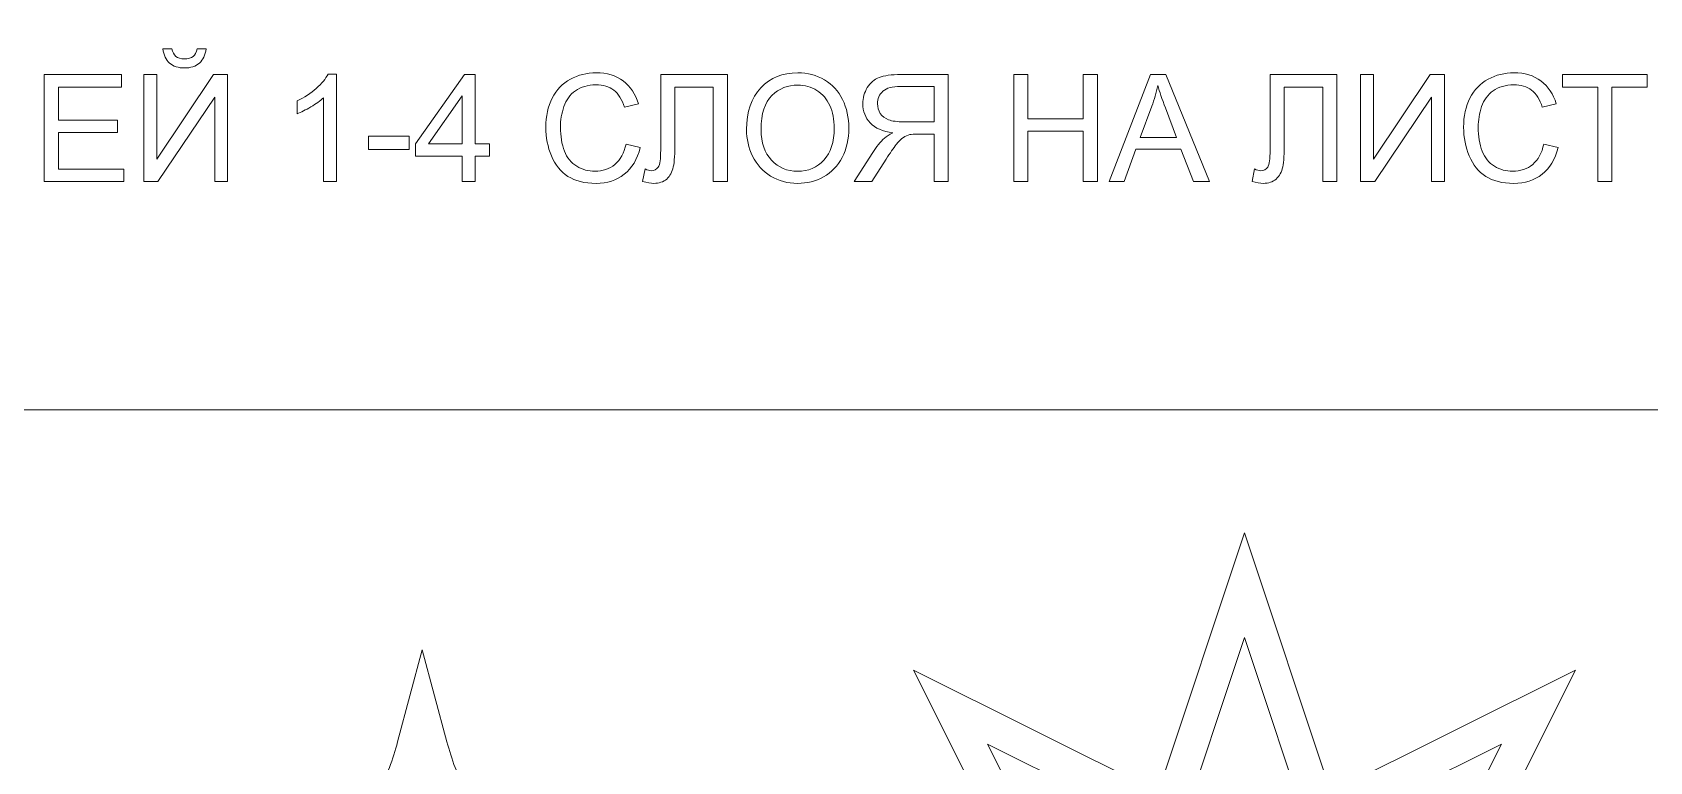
# Model space of a CAD drawing. Header units: millimetres. Extents: x -712 to 738, y -887 to 928.
# Drawn here: x 150.1 to 272.3, y -629.3 to -574.2 of the extents above; entities that cross this region are included whole.
import ezdxf

# ---------------------------------------------------------------- set-up
doc = ezdxf.new("R2010")
doc.units = ezdxf.units.MM
doc.header["$MEASUREMENT"] = 0
doc.layers.add('layer 1', color=7, linetype='Continuous')

msp = doc.modelspace()

# ---------------------------------------------------------------- linework, layer by layer
at = {"layer": 'layer 1', "lineweight": 9}
for points, knots in [([(-681.7377, -887.4186), (-681.7377, -887.4186), (706.7376, -887.4186), (706.7376, -887.4186), (706.7376, -887.4186), (723.657, -887.4186), (737.5, -873.5754), (737.5, -856.6561), (737.5, -856.6561), (737.5, -856.6561), (737.5, 556.8187), (737.5, 556.8187), (737.5, 556.8187), (737.5, 573.7381), (723.657, 587.5812), (706.7376, 587.5812), (706.7376, 587.5812), (706.7376, 587.5812), (-681.7377, 587.5812), (-681.7377, 587.5812), (-681.7377, 587.5812), (-698.657, 587.5812), (-712.5, 573.7381), (-712.5, 556.8187), (-712.5, 556.8187), (-712.5, 556.8187), (-712.5, -856.6561), (-712.5, -856.6561), (-712.5, -856.6561), (-712.5, -873.5754), (-698.657, -887.4186), (-681.7377, -887.4186)], [0, 0, 0, 0, 0.11111111, 0.11111111, 0.11111111, 0.11111111, 0.22222222, 0.22222222, 0.22222222, 0.22222222, 0.33333333, 0.33333333, 0.33333333, 0.33333333, 0.44444444, 0.44444444, 0.44444444, 0.44444444, 0.55555556, 0.55555556, 0.55555556, 0.55555556, 0.66666667, 0.66666667, 0.66666667, 0.66666667, 0.77777778, 0.77777778, 0.77777778, 0.77777778, 1, 1, 1, 1]), ([(77.0649, -882.7402), (77.0649, -882.7402), (537.0649, -882.7402), (537.0649, -882.7402), (537.0649, -882.7402), (537.0649, -882.7402), (537.0649, -602.7402), (537.0649, -602.7402), (537.0649, -602.7402), (537.0649, -602.7402), (77.0649, -602.7402), (77.0649, -602.7402), (77.0649, -602.7402), (77.0649, -602.7402), (77.0649, -882.7402), (77.0649, -882.7402)], [0, 0, 0, 0, 0.2, 0.2, 0.2, 0.2, 0.4, 0.4, 0.4, 0.4, 0.6, 0.6, 0.6, 0.6, 1, 1, 1, 1]), ([(225.9272, -640.8556), (225.9272, -640.8556), (216.6888, -622.3861), (216.6888, -622.3861), (216.6888, -622.3861), (216.6888, -622.3861), (235.1651, -631.6209), (235.1651, -631.6209), (235.1651, -631.6209), (235.1651, -631.6209), (241.6976, -612.0309), (241.6976, -612.0309), (241.6976, -612.0309), (241.6976, -612.0309), (248.23, -631.6208), (248.23, -631.6208), (248.23, -631.6208), (248.23, -631.6208), (266.7062, -622.3861), (266.7062, -622.3861), (266.7062, -622.3861), (266.7062, -622.3861), (257.4682, -640.8556), (257.4682, -640.8556), (257.4682, -640.8556), (257.4682, -640.8556), (277.0649, -647.3855), (277.0649, -647.3855), (277.0649, -647.3855), (277.0649, -647.3855), (257.4681, -653.9155), (257.4681, -653.9155), (257.4681, -653.9155), (257.4681, -653.9155), (266.7062, -672.3851), (266.7062, -672.3851), (266.7062, -672.3851), (266.7062, -672.3851), (248.2299, -663.1503), (248.2299, -663.1503), (248.2299, -663.1503), (248.2299, -663.1503), (241.6974, -682.7403), (241.6974, -682.7403), (241.6974, -682.7403), (241.6974, -682.7403), (235.1652, -663.1503), (235.1652, -663.1503), (235.1652, -663.1503), (235.1652, -663.1503), (216.6888, -672.3851), (216.6888, -672.3851), (216.6888, -672.3851), (216.6888, -672.3851), (225.9272, -653.9156), (225.9272, -653.9156), (225.9272, -653.9156), (225.9272, -653.9156), (206.3301, -647.3857), (206.3301, -647.3857), (206.3301, -647.3857), (206.3301, -647.3857), (225.9272, -640.8556), (225.9272, -640.8556)], [0, 0, 0, 0, 0.05882353, 0.05882353, 0.05882353, 0.05882353, 0.11764706, 0.11764706, 0.11764706, 0.11764706, 0.17647059, 0.17647059, 0.17647059, 0.17647059, 0.23529412, 0.23529412, 0.23529412, 0.23529412, 0.29411765, 0.29411765, 0.29411765, 0.29411765, 0.35294118, 0.35294118, 0.35294118, 0.35294118, 0.41176471, 0.41176471, 0.41176471, 0.41176471, 0.47058824, 0.47058824, 0.47058824, 0.47058824, 0.52941176, 0.52941176, 0.52941176, 0.52941176, 0.58823529, 0.58823529, 0.58823529, 0.58823529, 0.64705882, 0.64705882, 0.64705882, 0.64705882, 0.70588235, 0.70588235, 0.70588235, 0.70588235, 0.76470588, 0.76470588, 0.76470588, 0.76470588, 0.82352941, 0.82352941, 0.82352941, 0.82352941, 0.88235294, 0.88235294, 0.88235294, 0.88235294, 1, 1, 1, 1]), ([(214.2385, -647.3857), (214.2385, -647.3857), (229.4537, -652.4554), (229.4537, -652.4554), (229.4537, -652.4554), (229.4537, -652.4554), (222.2811, -666.7949), (222.2811, -666.7949), (222.2811, -666.7949), (222.2811, -666.7949), (236.6259, -659.6251), (236.6259, -659.6251), (236.6259, -659.6251), (236.6259, -659.6251), (241.6975, -674.8347), (241.6975, -674.8347), (241.6975, -674.8347), (241.6975, -674.8347), (246.7692, -659.6251), (246.7692, -659.6251), (246.7692, -659.6251), (246.7692, -659.6251), (261.114, -666.795), (261.114, -666.795), (261.114, -666.795), (261.114, -666.795), (253.9416, -652.4553), (253.9416, -652.4553), (253.9416, -652.4553), (253.9416, -652.4553), (269.1565, -647.3855), (269.1565, -647.3855), (269.1565, -647.3855), (269.1565, -647.3855), (253.9417, -642.3158), (253.9417, -642.3158), (253.9417, -642.3158), (253.9417, -642.3158), (261.1141, -627.9761), (261.1141, -627.9761), (261.1141, -627.9761), (261.1141, -627.9761), (246.7693, -635.146), (246.7693, -635.146), (246.7693, -635.146), (246.7693, -635.146), (241.6976, -619.9363), (241.6976, -619.9363), (241.6976, -619.9363), (241.6976, -619.9363), (236.6258, -635.1461), (236.6258, -635.1461), (236.6258, -635.1461), (236.6258, -635.1461), (222.2811, -627.9762), (222.2811, -627.9762), (222.2811, -627.9762), (222.2811, -627.9762), (229.4537, -642.3158), (229.4537, -642.3158), (229.4537, -642.3158), (229.4537, -642.3158), (214.2385, -647.3857), (214.2385, -647.3857)], [0, 0, 0, 0, 0.05882353, 0.05882353, 0.05882353, 0.05882353, 0.11764706, 0.11764706, 0.11764706, 0.11764706, 0.17647059, 0.17647059, 0.17647059, 0.17647059, 0.23529412, 0.23529412, 0.23529412, 0.23529412, 0.29411765, 0.29411765, 0.29411765, 0.29411765, 0.35294118, 0.35294118, 0.35294118, 0.35294118, 0.41176471, 0.41176471, 0.41176471, 0.41176471, 0.47058824, 0.47058824, 0.47058824, 0.47058824, 0.52941176, 0.52941176, 0.52941176, 0.52941176, 0.58823529, 0.58823529, 0.58823529, 0.58823529, 0.64705882, 0.64705882, 0.64705882, 0.64705882, 0.70588235, 0.70588235, 0.70588235, 0.70588235, 0.76470588, 0.76470588, 0.76470588, 0.76470588, 0.82352941, 0.82352941, 0.82352941, 0.82352941, 0.88235294, 0.88235294, 0.88235294, 0.88235294, 1, 1, 1, 1]), ([(160.0361, -690.192), (160.0361, -690.192), (154.5562, -679.2365), (154.5562, -679.2365), (154.5562, -679.2365), (154.5562, -679.2365), (165.5186, -684.7157), (165.5186, -684.7157), (165.5186, -684.7157), (166.6274, -677.7642), (168.5554, -670.9729), (171.791, -664.9397), (171.791, -664.9397), (173.4936, -661.7649), (175.4693, -658.9936), (177.6601, -656.1786), (177.6601, -656.1786), (176.1891, -654.2993), (174.7439, -652.3634), (173.7098, -650.2229), (173.7098, -650.2229), (172.5522, -647.8268), (172.025, -645.395), (172.025, -642.7351), (172.025, -642.7351), (172.025, -639.7924), (172.4639, -637.4899), (174.0531, -634.9954), (174.0531, -634.9954), (174.7818, -633.8516), (175.5894, -632.8108), (176.2373, -631.6078), (176.2373, -631.6078), (176.8885, -630.3988), (177.3542, -629.1223), (177.704, -627.8071), (177.704, -627.8071), (177.704, -627.8071), (177.7011, -627.8071), (177.7011, -627.8071), (177.7011, -627.8071), (177.7011, -627.8071), (179.5649, -620.8544), (179.5649, -620.8544), (179.5649, -620.8544), (179.5649, -620.8544), (181.4287, -627.8071), (181.4287, -627.8071), (181.4287, -627.8071), (181.4287, -627.8071), (181.4318, -627.8071), (181.4318, -627.8071), (181.4318, -627.8071), (181.7816, -629.1223), (182.2473, -630.3988), (182.8985, -631.6078), (182.8985, -631.6078), (183.5464, -632.8108), (184.354, -633.8516), (185.0827, -634.9954), (185.0827, -634.9954), (186.6719, -637.4899), (187.1108, -639.7924), (187.1108, -642.7351), (187.1108, -642.7351), (187.1108, -645.395), (186.5836, -647.8268), (185.426, -650.2229), (185.426, -650.2229), (184.3919, -652.3634), (182.9467, -654.2993), (181.4757, -656.1786), (181.4757, -656.1786), (183.6665, -658.9936), (185.6422, -661.7649), (187.3448, -664.9397), (187.3448, -664.9397), (190.5799, -670.9721), (192.5079, -677.7623), (193.6168, -684.7128), (193.6168, -684.7128), (193.6168, -684.7128), (204.5736, -679.2365), (204.5736, -679.2365), (204.5736, -679.2365), (204.5736, -679.2365), (199.0939, -690.1921), (199.0939, -690.1921), (199.0939, -690.1921), (206.0473, -691.3006), (212.8404, -693.2277), (218.8753, -696.4619), (218.8753, -696.4619), (222.0512, -698.1639), (224.8236, -700.1388), (227.6395, -702.3289), (227.6395, -702.3289), (229.5195, -700.8584), (231.4562, -699.4138), (233.5974, -698.38), (233.5974, -698.38), (235.9943, -697.2228), (238.4271, -696.6958), (241.0879, -696.6958), (241.0879, -696.6958), (244.0316, -696.6958), (246.335, -697.1346), (248.8304, -698.7232), (248.8304, -698.7232), (249.9746, -699.4517), (251.0157, -700.2589), (252.2191, -700.9066), (252.2191, -700.9066), (253.4286, -701.5575), (254.7056, -702.0231), (256.0213, -702.3727), (256.0213, -702.3727), (256.0213, -702.3727), (256.0213, -702.3728), (256.0213, -702.3728), (256.0213, -702.3728), (256.0213, -702.3728), (262.9765, -704.236), (262.9765, -704.236), (262.9765, -704.236), (262.9765, -704.236), (256.0213, -706.0992), (256.0213, -706.0992), (256.0213, -706.0992), (256.0213, -706.0992), (256.0213, -706.0993), (256.0213, -706.0993), (256.0213, -706.0993), (254.7056, -706.4489), (253.4286, -706.9145), (252.2191, -707.5654), (252.2191, -707.5654), (251.0157, -708.213), (249.9746, -709.0203), (248.8304, -709.7488), (248.8304, -709.7488), (246.335, -711.3374), (244.0316, -711.7762), (241.0879, -711.7762), (241.0879, -711.7762), (238.4271, -711.7762), (235.9943, -711.2492), (233.5974, -710.092), (233.5974, -710.092), (231.4562, -709.0582), (229.5195, -707.6136), (227.6395, -706.1431), (227.6395, -706.1431), (224.8236, -708.3331), (222.0512, -710.3081), (218.8753, -712.0101), (218.8753, -712.0101), (212.8404, -715.2443), (206.0473, -717.1714), (199.0938, -718.2799), (199.0938, -718.2799), (199.0938, -718.2799), (204.5736, -729.2355), (204.5736, -729.2355), (204.5736, -729.2355), (204.5736, -729.2355), (194.2785, -724.0898), (194.2785, -724.0898), (194.2785, -724.0898), (194.2145, -725.1562), (194.1478, -726.2212), (194.0797, -727.2843), (194.0797, -727.2843), (193.4702, -736.7932), (192.6655, -746.2981), (191.7236, -755.7795), (191.7236, -755.7795), (191.0152, -762.9097), (190.2255, -770.034), (189.3319, -777.1435), (189.3319, -777.1435), (188.532, -783.5073), (187.6532, -789.8704), (186.6151, -796.2), (186.6151, -796.2), (185.8211, -801.0419), (184.9469, -805.9595), (183.7644, -810.7227), (183.7644, -810.7227), (183.2993, -812.5957), (182.4921, -815.7619), (181.3995, -817.801), (181.3995, -817.801), (184.6933, -822.0236), (187.1108, -825.5589), (187.1108, -831.3379), (187.1108, -831.3379), (187.1108, -834.2805), (186.6719, -836.5831), (185.0827, -839.0776), (185.0827, -839.0776), (184.354, -840.2213), (183.5464, -841.2621), (182.8985, -842.4651), (182.8985, -842.4651), (182.0172, -844.1013), (181.4755, -845.8613), (181.1015, -847.6733), (181.1015, -847.6733), (181.1015, -847.6733), (179.5649, -854.6261), (179.5649, -854.6261), (179.5649, -854.6261), (179.5649, -854.6261), (178.0343, -847.6733), (178.0343, -847.6733), (178.0343, -847.6733), (177.6603, -845.8613), (177.1186, -844.1013), (176.2373, -842.4651), (176.2373, -842.4651), (175.5894, -841.2621), (174.7818, -840.2213), (174.0531, -839.0776), (174.0531, -839.0776), (172.4639, -836.5831), (172.025, -834.2805), (172.025, -831.3379), (172.025, -831.3379), (172.025, -825.5586), (174.4427, -822.0233), (177.7365, -817.8006), (177.7365, -817.8006), (176.6443, -815.7614), (175.8374, -812.5967), (175.3726, -810.7242), (175.3726, -810.7242), (174.1899, -805.9608), (173.3157, -801.0431), (172.5216, -796.201), (172.5216, -796.201), (171.4833, -789.8713), (170.6045, -783.508), (169.8045, -777.144), (169.8045, -777.144), (168.9108, -770.0343), (168.1209, -762.9097), (167.4125, -755.7793), (167.4125, -755.7793), (166.4705, -746.2981), (165.6657, -736.7933), (165.0561, -727.2846), (165.0561, -727.2846), (164.9879, -726.2204), (164.9212, -725.1543), (164.857, -724.0869), (164.857, -724.0869), (164.857, -724.0869), (154.5562, -729.2355), (154.5562, -729.2355), (154.5562, -729.2355), (154.5562, -729.2355), (160.0361, -718.2799), (160.0361, -718.2799), (160.0361, -718.2799), (153.0826, -717.1713), (146.2894, -715.2443), (140.2545, -712.0101), (140.2545, -712.0101), (137.0786, -710.3081), (134.3062, -708.3331), (131.4903, -706.1431), (131.4903, -706.1431), (129.6103, -707.6136), (127.6736, -709.0582), (125.5324, -710.092), (125.5324, -710.092), (123.1355, -711.2492), (120.7027, -711.7762), (118.0419, -711.7762), (118.0419, -711.7762), (115.0982, -711.7762), (112.7948, -711.3374), (110.2994, -709.7488), (110.2994, -709.7488), (109.1552, -709.0203), (108.1141, -708.213), (106.9107, -707.5654), (106.9107, -707.5654), (105.7012, -706.9145), (104.4242, -706.4489), (103.1085, -706.0993), (103.1085, -706.0993), (103.1085, -706.0993), (103.1085, -706.0992), (103.1085, -706.0992), (103.1085, -706.0992), (103.1085, -706.0992), (96.1533, -704.236), (96.1533, -704.236), (96.1533, -704.236), (96.1533, -704.236), (103.1085, -702.3728), (103.1085, -702.3728), (103.1085, -702.3728), (103.1085, -702.3728), (103.1085, -702.3727), (103.1085, -702.3727), (103.1085, -702.3727), (104.4242, -702.0231), (105.7012, -701.5575), (106.9107, -700.9066), (106.9107, -700.9066), (108.1141, -700.2589), (109.1552, -699.4517), (110.2994, -698.7232), (110.2994, -698.7232), (112.7948, -697.1346), (115.0982, -696.6958), (118.0419, -696.6958), (118.0419, -696.6958), (120.7027, -696.6958), (123.1355, -697.2228), (125.5324, -698.38), (125.5324, -698.38), (127.6736, -699.4138), (129.6103, -700.8584), (131.4903, -702.3289), (131.4903, -702.3289), (134.3062, -700.1388), (137.0786, -698.1639), (140.2545, -696.4619), (140.2545, -696.4619), (146.2895, -693.2277), (153.0827, -691.3005), (160.0361, -690.192)], [0, 0, 0, 0, 0.01176471, 0.01176471, 0.01176471, 0.01176471, 0.02352941, 0.02352941, 0.02352941, 0.02352941, 0.03529412, 0.03529412, 0.03529412, 0.03529412, 0.04705882, 0.04705882, 0.04705882, 0.04705882, 0.05882353, 0.05882353, 0.05882353, 0.05882353, 0.07058824, 0.07058824, 0.07058824, 0.07058824, 0.08235294, 0.08235294, 0.08235294, 0.08235294, 0.09411765, 0.09411765, 0.09411765, 0.09411765, 0.10588235, 0.10588235, 0.10588235, 0.10588235, 0.11764706, 0.11764706, 0.11764706, 0.11764706, 0.12941176, 0.12941176, 0.12941176, 0.12941176, 0.14117647, 0.14117647, 0.14117647, 0.14117647, 0.15294118, 0.15294118, 0.15294118, 0.15294118, 0.16470588, 0.16470588, 0.16470588, 0.16470588, 0.17647059, 0.17647059, 0.17647059, 0.17647059, 0.18823529, 0.18823529, 0.18823529, 0.18823529, 0.2, 0.2, 0.2, 0.2, 0.21176471, 0.21176471, 0.21176471, 0.21176471, 0.22352941, 0.22352941, 0.22352941, 0.22352941, 0.23529412, 0.23529412, 0.23529412, 0.23529412, 0.24705882, 0.24705882, 0.24705882, 0.24705882, 0.25882353, 0.25882353, 0.25882353, 0.25882353, 0.27058824, 0.27058824, 0.27058824, 0.27058824, 0.28235294, 0.28235294, 0.28235294, 0.28235294, 0.29411765, 0.29411765, 0.29411765, 0.29411765, 0.30588235, 0.30588235, 0.30588235, 0.30588235, 0.31764706, 0.31764706, 0.31764706, 0.31764706, 0.32941176, 0.32941176, 0.32941176, 0.32941176, 0.34117647, 0.34117647, 0.34117647, 0.34117647, 0.35294118, 0.35294118, 0.35294118, 0.35294118, 0.36470588, 0.36470588, 0.36470588, 0.36470588, 0.37647059, 0.37647059, 0.37647059, 0.37647059, 0.38823529, 0.38823529, 0.38823529, 0.38823529, 0.4, 0.4, 0.4, 0.4, 0.41176471, 0.41176471, 0.41176471, 0.41176471, 0.42352941, 0.42352941, 0.42352941, 0.42352941, 0.43529412, 0.43529412, 0.43529412, 0.43529412, 0.44705882, 0.44705882, 0.44705882, 0.44705882, 0.45882353, 0.45882353, 0.45882353, 0.45882353, 0.47058824, 0.47058824, 0.47058824, 0.47058824, 0.48235294, 0.48235294, 0.48235294, 0.48235294, 0.49411765, 0.49411765, 0.49411765, 0.49411765, 0.50588235, 0.50588235, 0.50588235, 0.50588235, 0.51764706, 0.51764706, 0.51764706, 0.51764706, 0.52941176, 0.52941176, 0.52941176, 0.52941176, 0.54117647, 0.54117647, 0.54117647, 0.54117647, 0.55294118, 0.55294118, 0.55294118, 0.55294118, 0.56470588, 0.56470588, 0.56470588, 0.56470588, 0.57647059, 0.57647059, 0.57647059, 0.57647059, 0.58823529, 0.58823529, 0.58823529, 0.58823529, 0.6, 0.6, 0.6, 0.6, 0.61176471, 0.61176471, 0.61176471, 0.61176471, 0.62352941, 0.62352941, 0.62352941, 0.62352941, 0.63529412, 0.63529412, 0.63529412, 0.63529412, 0.64705882, 0.64705882, 0.64705882, 0.64705882, 0.65882353, 0.65882353, 0.65882353, 0.65882353, 0.67058824, 0.67058824, 0.67058824, 0.67058824, 0.68235294, 0.68235294, 0.68235294, 0.68235294, 0.69411765, 0.69411765, 0.69411765, 0.69411765, 0.70588235, 0.70588235, 0.70588235, 0.70588235, 0.71764706, 0.71764706, 0.71764706, 0.71764706, 0.72941176, 0.72941176, 0.72941176, 0.72941176, 0.74117647, 0.74117647, 0.74117647, 0.74117647, 0.75294118, 0.75294118, 0.75294118, 0.75294118, 0.76470588, 0.76470588, 0.76470588, 0.76470588, 0.77647059, 0.77647059, 0.77647059, 0.77647059, 0.78823529, 0.78823529, 0.78823529, 0.78823529, 0.8, 0.8, 0.8, 0.8, 0.81176471, 0.81176471, 0.81176471, 0.81176471, 0.82352941, 0.82352941, 0.82352941, 0.82352941, 0.83529412, 0.83529412, 0.83529412, 0.83529412, 0.84705882, 0.84705882, 0.84705882, 0.84705882, 0.85882353, 0.85882353, 0.85882353, 0.85882353, 0.87058824, 0.87058824, 0.87058824, 0.87058824, 0.88235294, 0.88235294, 0.88235294, 0.88235294, 0.89411765, 0.89411765, 0.89411765, 0.89411765, 0.90588235, 0.90588235, 0.90588235, 0.90588235, 0.91764706, 0.91764706, 0.91764706, 0.91764706, 0.92941176, 0.92941176, 0.92941176, 0.92941176, 0.94117647, 0.94117647, 0.94117647, 0.94117647, 0.95294118, 0.95294118, 0.95294118, 0.95294118, 0.96470588, 0.96470588, 0.96470588, 0.96470588, 0.97647059, 0.97647059, 0.97647059, 0.97647059, 1, 1, 1, 1])]:
    msp.add_open_spline(points, degree=3, knots=knots, dxfattribs=at)
at = {"layer": 'layer 1', "color": 250, "lineweight": 9}
for points, knots in [([(162.556, -575.4708), (162.556, -575.4708), (163.2333, -575.4708), (163.2333, -575.4708), (163.2333, -575.4708), (163.1787, -575.9355), (163.0094, -576.293), (162.7272, -576.5413), (162.7272, -576.5413), (162.445, -576.7916), (162.0705, -576.9157), (161.602, -576.9157), (161.602, -576.9157), (161.1317, -576.9157), (160.7554, -576.7916), (160.475, -576.5451), (160.475, -576.5451), (160.1947, -576.2967), (160.0254, -575.9392), (159.9708, -575.4708), (159.9708, -575.4708), (159.9708, -575.4708), (160.6481, -575.4708), (160.6481, -575.4708), (160.6481, -575.4708), (160.6989, -575.7248), (160.8024, -575.9148), (160.9548, -576.039), (160.9548, -576.039), (161.1072, -576.165), (161.3142, -576.2271), (161.5719, -576.2271), (161.5719, -576.2271), (161.8711, -576.2271), (162.0969, -576.1669), (162.2493, -576.0446), (162.2493, -576.0446), (162.4017, -575.9242), (162.5052, -575.7323), (162.556, -575.4708)], [0, 0, 0, 0, 0.09090909, 0.09090909, 0.09090909, 0.09090909, 0.18181818, 0.18181818, 0.18181818, 0.18181818, 0.27272727, 0.27272727, 0.27272727, 0.27272727, 0.36363636, 0.36363636, 0.36363636, 0.36363636, 0.45454545, 0.45454545, 0.45454545, 0.45454545, 0.54545455, 0.54545455, 0.54545455, 0.54545455, 0.63636364, 0.63636364, 0.63636364, 0.63636364, 0.72727273, 0.72727273, 0.72727273, 0.72727273, 0.81818182, 0.81818182, 0.81818182, 0.81818182, 1, 1, 1, 1]), ([(150.9961, -585.4953), (150.9961, -585.4953), (150.9961, -577.4124), (150.9961, -577.4124), (150.9961, -577.4124), (150.9961, -577.4124), (156.8325, -577.4124), (156.8325, -577.4124), (156.8325, -577.4124), (156.8325, -577.4124), (156.8325, -578.3607), (156.8325, -578.3607), (156.8325, -578.3607), (156.8325, -578.3607), (152.0686, -578.3607), (152.0686, -578.3607), (152.0686, -578.3607), (152.0686, -578.3607), (152.0686, -580.8443), (152.0686, -580.8443), (152.0686, -580.8443), (152.0686, -580.8443), (156.5277, -580.8443), (156.5277, -580.8443), (156.5277, -580.8443), (156.5277, -580.8443), (156.5277, -581.7925), (156.5277, -581.7925), (156.5277, -581.7925), (156.5277, -581.7925), (152.0686, -581.7925), (152.0686, -581.7925), (152.0686, -581.7925), (152.0686, -581.7925), (152.0686, -584.547), (152.0686, -584.547), (152.0686, -584.547), (152.0686, -584.547), (157.0244, -584.547), (157.0244, -584.547), (157.0244, -584.547), (157.0244, -584.547), (157.0244, -585.4953), (157.0244, -585.4953), (157.0244, -585.4953), (157.0244, -585.4953), (150.9961, -585.4953), (150.9961, -585.4953)], [0, 0, 0, 0, 0.07692308, 0.07692308, 0.07692308, 0.07692308, 0.15384615, 0.15384615, 0.15384615, 0.15384615, 0.23076923, 0.23076923, 0.23076923, 0.23076923, 0.30769231, 0.30769231, 0.30769231, 0.30769231, 0.38461538, 0.38461538, 0.38461538, 0.38461538, 0.46153846, 0.46153846, 0.46153846, 0.46153846, 0.53846154, 0.53846154, 0.53846154, 0.53846154, 0.61538462, 0.61538462, 0.61538462, 0.61538462, 0.69230769, 0.69230769, 0.69230769, 0.69230769, 0.76923077, 0.76923077, 0.76923077, 0.76923077, 0.84615385, 0.84615385, 0.84615385, 0.84615385, 1, 1, 1, 1]), ([(158.5258, -577.4124), (158.5258, -577.4124), (159.4967, -577.4124), (159.4967, -577.4124), (159.4967, -577.4124), (159.4967, -577.4124), (159.4967, -583.8133), (159.4967, -583.8133), (159.4967, -583.8133), (159.4967, -583.8133), (163.7996, -577.4124), (163.7996, -577.4124), (163.7996, -577.4124), (163.7996, -577.4124), (164.8589, -577.4124), (164.8589, -577.4124), (164.8589, -577.4124), (164.8589, -577.4124), (164.8589, -585.4953), (164.8589, -585.4953), (164.8589, -585.4953), (164.8589, -585.4953), (163.8881, -585.4953), (163.8881, -585.4953), (163.8881, -585.4953), (163.8881, -585.4953), (163.8881, -579.1114), (163.8881, -579.1114), (163.8881, -579.1114), (163.8881, -579.1114), (159.5964, -585.4953), (159.5964, -585.4953), (159.5964, -585.4953), (159.5964, -585.4953), (158.5258, -585.4953), (158.5258, -585.4953), (158.5258, -585.4953), (158.5258, -585.4953), (158.5258, -577.4124), (158.5258, -577.4124)], [0, 0, 0, 0, 0.09090909, 0.09090909, 0.09090909, 0.09090909, 0.18181818, 0.18181818, 0.18181818, 0.18181818, 0.27272727, 0.27272727, 0.27272727, 0.27272727, 0.36363636, 0.36363636, 0.36363636, 0.36363636, 0.45454545, 0.45454545, 0.45454545, 0.45454545, 0.54545455, 0.54545455, 0.54545455, 0.54545455, 0.63636364, 0.63636364, 0.63636364, 0.63636364, 0.72727273, 0.72727273, 0.72727273, 0.72727273, 0.81818182, 0.81818182, 0.81818182, 0.81818182, 1, 1, 1, 1]), ([(173.0847, -585.4953), (173.0847, -585.4953), (172.0912, -585.4953), (172.0912, -585.4953), (172.0912, -585.4953), (172.0912, -585.4953), (172.0912, -579.1698), (172.0912, -579.1698), (172.0912, -579.1698), (171.8523, -579.3993), (171.5381, -579.627), (171.1505, -579.8546), (171.1505, -579.8546), (170.7629, -580.0823), (170.413, -580.2535), (170.1044, -580.3664), (170.1044, -580.3664), (170.1044, -580.3664), (170.1044, -579.4068), (170.1044, -579.4068), (170.1044, -579.4068), (170.6594, -579.1472), (171.1449, -578.8311), (171.5607, -578.4586), (171.5607, -578.4586), (171.9765, -578.0879), (172.2719, -577.7285), (172.445, -577.3786), (172.445, -577.3786), (172.445, -577.3786), (173.0847, -577.3786), (173.0847, -577.3786), (173.0847, -577.3786), (173.0847, -577.3786), (173.0847, -585.4953), (173.0847, -585.4953)], [0, 0, 0, 0, 0.1, 0.1, 0.1, 0.1, 0.2, 0.2, 0.2, 0.2, 0.3, 0.3, 0.3, 0.3, 0.4, 0.4, 0.4, 0.4, 0.5, 0.5, 0.5, 0.5, 0.6, 0.6, 0.6, 0.6, 0.7, 0.7, 0.7, 0.7, 0.8, 0.8, 0.8, 0.8, 1, 1, 1, 1]), ([(182.5692, -585.4953), (182.5692, -585.4953), (182.5692, -583.5649), (182.5692, -583.5649), (182.5692, -583.5649), (182.5692, -583.5649), (179.0584, -583.5649), (179.0584, -583.5649), (179.0584, -583.5649), (179.0584, -583.5649), (179.0584, -582.6505), (179.0584, -582.6505), (179.0584, -582.6505), (179.0584, -582.6505), (182.7498, -577.4124), (182.7498, -577.4124), (182.7498, -577.4124), (182.7498, -577.4124), (183.5626, -577.4124), (183.5626, -577.4124), (183.5626, -577.4124), (183.5626, -577.4124), (183.5626, -582.6505), (183.5626, -582.6505), (183.5626, -582.6505), (183.5626, -582.6505), (184.6577, -582.6505), (184.6577, -582.6505), (184.6577, -582.6505), (184.6577, -582.6505), (184.6577, -583.5649), (184.6577, -583.5649), (184.6577, -583.5649), (184.6577, -583.5649), (183.5626, -583.5649), (183.5626, -583.5649), (183.5626, -583.5649), (183.5626, -583.5649), (183.5626, -585.4953), (183.5626, -585.4953), (183.5626, -585.4953), (183.5626, -585.4953), (182.5692, -585.4953), (182.5692, -585.4953)], [0, 0, 0, 0, 0.08333333, 0.08333333, 0.08333333, 0.08333333, 0.16666667, 0.16666667, 0.16666667, 0.16666667, 0.25, 0.25, 0.25, 0.25, 0.33333333, 0.33333333, 0.33333333, 0.33333333, 0.41666667, 0.41666667, 0.41666667, 0.41666667, 0.5, 0.5, 0.5, 0.5, 0.58333333, 0.58333333, 0.58333333, 0.58333333, 0.66666667, 0.66666667, 0.66666667, 0.66666667, 0.75, 0.75, 0.75, 0.75, 0.83333333, 0.83333333, 0.83333333, 0.83333333, 1, 1, 1, 1]), ([(194.9644, -582.6599), (194.9644, -582.6599), (196.0368, -582.9308), (196.0368, -582.9308), (196.0368, -582.9308), (195.8129, -583.8095), (195.4103, -584.4774), (194.8289, -584.9384), (194.8289, -584.9384), (194.2475, -585.3993), (193.5363, -585.6308), (192.6953, -585.6308), (192.6953, -585.6308), (191.8261, -585.6308), (191.1186, -585.4539), (190.573, -585.0983), (190.573, -585.0983), (190.0274, -584.7446), (189.6134, -584.2309), (189.3293, -583.5593), (189.3293, -583.5593), (189.0452, -582.8857), (188.9022, -582.1651), (188.9022, -581.3937), (188.9022, -581.3937), (188.9022, -580.5526), (189.0622, -579.8189), (189.3839, -579.1923), (189.3839, -579.1923), (189.7056, -578.5658), (190.1628, -578.0898), (190.7555, -577.7643), (190.7555, -577.7643), (191.3482, -577.4388), (192.001, -577.277), (192.7122, -577.277), (192.7122, -577.277), (193.5213, -577.277), (194.2005, -577.4821), (194.7499, -577.8941), (194.7499, -577.8941), (195.3012, -578.3062), (195.685, -578.8838), (195.9014, -579.6288), (195.9014, -579.6288), (195.9014, -579.6288), (194.8515, -579.8772), (194.8515, -579.8772), (194.8515, -579.8772), (194.6652, -579.2902), (194.3924, -578.8612), (194.0368, -578.594), (194.0368, -578.594), (193.6812, -578.325), (193.2334, -578.1914), (192.6934, -578.1914), (192.6934, -578.1914), (192.0744, -578.1914), (191.5551, -578.34), (191.1393, -578.6373), (191.1393, -578.6373), (190.7235, -578.9346), (190.43, -579.3353), (190.2626, -579.8358), (190.2626, -579.8358), (190.0932, -580.3382), (190.0086, -580.8556), (190.0086, -581.388), (190.0086, -581.388), (190.0086, -582.0748), (190.1083, -582.675), (190.3077, -583.1867), (190.3077, -583.1867), (190.5072, -583.7004), (190.8176, -584.0823), (191.239, -584.3363), (191.239, -584.3363), (191.6605, -584.5903), (192.1158, -584.7164), (192.6069, -584.7164), (192.6069, -584.7164), (193.2052, -584.7164), (193.7094, -584.5433), (194.1234, -584.199), (194.1234, -584.199), (194.5373, -583.8528), (194.8176, -583.341), (194.9644, -582.6599)], [0, 0, 0, 0, 0.04347826, 0.04347826, 0.04347826, 0.04347826, 0.08695652, 0.08695652, 0.08695652, 0.08695652, 0.13043478, 0.13043478, 0.13043478, 0.13043478, 0.17391304, 0.17391304, 0.17391304, 0.17391304, 0.2173913, 0.2173913, 0.2173913, 0.2173913, 0.26086957, 0.26086957, 0.26086957, 0.26086957, 0.30434783, 0.30434783, 0.30434783, 0.30434783, 0.34782609, 0.34782609, 0.34782609, 0.34782609, 0.39130435, 0.39130435, 0.39130435, 0.39130435, 0.43478261, 0.43478261, 0.43478261, 0.43478261, 0.47826087, 0.47826087, 0.47826087, 0.47826087, 0.52173913, 0.52173913, 0.52173913, 0.52173913, 0.56521739, 0.56521739, 0.56521739, 0.56521739, 0.60869565, 0.60869565, 0.60869565, 0.60869565, 0.65217391, 0.65217391, 0.65217391, 0.65217391, 0.69565217, 0.69565217, 0.69565217, 0.69565217, 0.73913043, 0.73913043, 0.73913043, 0.73913043, 0.7826087, 0.7826087, 0.7826087, 0.7826087, 0.82608696, 0.82608696, 0.82608696, 0.82608696, 0.86956522, 0.86956522, 0.86956522, 0.86956522, 0.91304348, 0.91304348, 0.91304348, 0.91304348, 1, 1, 1, 1]), ([(197.5835, -577.4124), (197.5835, -577.4124), (202.6296, -577.4124), (202.6296, -577.4124), (202.6296, -577.4124), (202.6296, -577.4124), (202.6296, -585.4953), (202.6296, -585.4953), (202.6296, -585.4953), (202.6296, -585.4953), (201.5571, -585.4953), (201.5571, -585.4953), (201.5571, -585.4953), (201.5571, -585.4953), (201.5571, -578.3607), (201.5571, -578.3607), (201.5571, -578.3607), (201.5571, -578.3607), (198.6559, -578.3607), (198.6559, -578.3607), (198.6559, -578.3607), (198.6559, -578.3607), (198.6559, -582.5244), (198.6559, -582.5244), (198.6559, -582.5244), (198.6559, -583.3711), (198.6164, -583.9901), (198.5374, -584.3833), (198.5374, -584.3833), (198.4583, -584.7785), (198.2909, -585.0833), (198.0369, -585.3034), (198.0369, -585.3034), (197.7829, -585.5216), (197.4593, -585.6308), (197.0698, -585.6308), (197.0698, -585.6308), (196.8327, -585.6308), (196.5486, -585.5818), (196.2175, -585.484), (196.2175, -585.484), (196.2175, -585.484), (196.4094, -584.5357), (196.4094, -584.5357), (196.4094, -584.5357), (196.5844, -584.6261), (196.7349, -584.6712), (196.8591, -584.6712), (196.8591, -584.6712), (197.0999, -584.6712), (197.2824, -584.5809), (197.4028, -584.3984), (197.4028, -584.3984), (197.5232, -584.2159), (197.5835, -583.7869), (197.5835, -583.1096), (197.5835, -583.1096), (197.5835, -583.1096), (197.5835, -577.4124), (197.5835, -577.4124)], [0, 0, 0, 0, 0.0625, 0.0625, 0.0625, 0.0625, 0.125, 0.125, 0.125, 0.125, 0.1875, 0.1875, 0.1875, 0.1875, 0.25, 0.25, 0.25, 0.25, 0.3125, 0.3125, 0.3125, 0.3125, 0.375, 0.375, 0.375, 0.375, 0.4375, 0.4375, 0.4375, 0.4375, 0.5, 0.5, 0.5, 0.5, 0.5625, 0.5625, 0.5625, 0.5625, 0.625, 0.625, 0.625, 0.625, 0.6875, 0.6875, 0.6875, 0.6875, 0.75, 0.75, 0.75, 0.75, 0.8125, 0.8125, 0.8125, 0.8125, 0.875, 0.875, 0.875, 0.875, 1, 1, 1, 1]), ([(204.0671, -581.5611), (204.0671, -580.2215), (204.4283, -579.1716), (205.1489, -578.4134), (205.1489, -578.4134), (205.8695, -577.6552), (206.799, -577.277), (207.9392, -577.277), (207.9392, -577.277), (208.6861, -577.277), (209.3578, -577.4557), (209.958, -577.8113), (209.958, -577.8113), (210.5563, -578.1669), (211.0135, -578.6636), (211.3277, -579.3015), (211.3277, -579.3015), (211.6419, -579.9374), (211.8, -580.6599), (211.8, -581.467), (211.8, -581.467), (211.8, -582.2855), (211.6344, -583.0193), (211.3033, -583.6646), (211.3033, -583.6646), (210.9721, -584.3118), (210.5036, -584.801), (209.8978, -585.1322), (209.8978, -585.1322), (209.2901, -585.4652), (208.6353, -585.6308), (207.9335, -585.6308), (207.9335, -585.6308), (207.1715, -585.6308), (206.4923, -585.4464), (205.8921, -585.0795), (205.8921, -585.0795), (205.2938, -584.7126), (204.8385, -584.2121), (204.5299, -583.5762), (204.5299, -583.5762), (204.2213, -582.9421), (204.0671, -582.2704), (204.0671, -581.5611)], [0, 0, 0, 0, 0.08333333, 0.08333333, 0.08333333, 0.08333333, 0.16666667, 0.16666667, 0.16666667, 0.16666667, 0.25, 0.25, 0.25, 0.25, 0.33333333, 0.33333333, 0.33333333, 0.33333333, 0.41666667, 0.41666667, 0.41666667, 0.41666667, 0.5, 0.5, 0.5, 0.5, 0.58333333, 0.58333333, 0.58333333, 0.58333333, 0.66666667, 0.66666667, 0.66666667, 0.66666667, 0.75, 0.75, 0.75, 0.75, 0.83333333, 0.83333333, 0.83333333, 0.83333333, 1, 1, 1, 1]), ([(219.3165, -585.4953), (219.3165, -585.4953), (219.3165, -577.4124), (219.3165, -577.4124), (219.3165, -577.4124), (219.3165, -577.4124), (215.7341, -577.4124), (215.7341, -577.4124), (215.7341, -577.4124), (215.0135, -577.4124), (214.4679, -577.4858), (214.0935, -577.6307), (214.0935, -577.6307), (213.719, -577.7756), (213.4199, -578.0315), (213.196, -578.3983), (213.196, -578.3983), (212.9721, -578.7652), (212.8592, -579.1716), (212.8592, -579.6157), (212.8592, -579.6157), (212.8592, -580.1895), (213.0455, -580.6731), (213.4161, -581.0663), (213.4161, -581.0663), (213.7868, -581.4595), (214.3588, -581.7079), (215.1339, -581.8151), (215.1339, -581.8151), (214.8498, -581.9506), (214.6353, -582.0861), (214.4886, -582.2178), (214.4886, -582.2178), (214.1763, -582.5037), (213.8809, -582.8631), (213.6043, -583.294), (213.6043, -583.294), (213.6043, -583.294), (212.2063, -585.4953), (212.2063, -585.4953), (212.2063, -585.4953), (212.2063, -585.4953), (213.5422, -585.4953), (213.5422, -585.4953), (213.5422, -585.4953), (213.5422, -585.4953), (214.6109, -583.8133), (214.6109, -583.8133), (214.6109, -583.8133), (214.9213, -583.3259), (215.1791, -582.9553), (215.3804, -582.6975), (215.3804, -582.6975), (215.5836, -582.4398), (215.7642, -582.261), (215.9241, -582.1575), (215.9241, -582.1575), (216.0822, -582.0559), (216.2459, -581.9845), (216.4115, -581.9431), (216.4115, -581.9431), (216.5319, -581.9186), (216.7294, -581.9054), (217.006, -581.9054), (217.006, -581.9054), (217.006, -581.9054), (218.244, -581.9054), (218.244, -581.9054), (218.244, -581.9054), (218.244, -581.9054), (218.244, -585.4953), (218.244, -585.4953), (218.244, -585.4953), (218.244, -585.4953), (219.3165, -585.4953), (219.3165, -585.4953)], [0, 0, 0, 0, 0.05, 0.05, 0.05, 0.05, 0.1, 0.1, 0.1, 0.1, 0.15, 0.15, 0.15, 0.15, 0.2, 0.2, 0.2, 0.2, 0.25, 0.25, 0.25, 0.25, 0.3, 0.3, 0.3, 0.3, 0.35, 0.35, 0.35, 0.35, 0.4, 0.4, 0.4, 0.4, 0.45, 0.45, 0.45, 0.45, 0.5, 0.5, 0.5, 0.5, 0.55, 0.55, 0.55, 0.55, 0.6, 0.6, 0.6, 0.6, 0.65, 0.65, 0.65, 0.65, 0.7, 0.7, 0.7, 0.7, 0.75, 0.75, 0.75, 0.75, 0.8, 0.8, 0.8, 0.8, 0.85, 0.85, 0.85, 0.85, 0.9, 0.9, 0.9, 0.9, 1, 1, 1, 1]), ([(224.261, -585.4953), (224.261, -585.4953), (224.261, -577.4124), (224.261, -577.4124), (224.261, -577.4124), (224.261, -577.4124), (225.3334, -577.4124), (225.3334, -577.4124), (225.3334, -577.4124), (225.3334, -577.4124), (225.3334, -580.7427), (225.3334, -580.7427), (225.3334, -580.7427), (225.3334, -580.7427), (229.5103, -580.7427), (229.5103, -580.7427), (229.5103, -580.7427), (229.5103, -580.7427), (229.5103, -577.4124), (229.5103, -577.4124), (229.5103, -577.4124), (229.5103, -577.4124), (230.5828, -577.4124), (230.5828, -577.4124), (230.5828, -577.4124), (230.5828, -577.4124), (230.5828, -585.4953), (230.5828, -585.4953), (230.5828, -585.4953), (230.5828, -585.4953), (229.5103, -585.4953), (229.5103, -585.4953), (229.5103, -585.4953), (229.5103, -585.4953), (229.5103, -581.6909), (229.5103, -581.6909), (229.5103, -581.6909), (229.5103, -581.6909), (225.3334, -581.6909), (225.3334, -581.6909), (225.3334, -581.6909), (225.3334, -581.6909), (225.3334, -585.4953), (225.3334, -585.4953), (225.3334, -585.4953), (225.3334, -585.4953), (224.261, -585.4953), (224.261, -585.4953)], [0, 0, 0, 0, 0.07692308, 0.07692308, 0.07692308, 0.07692308, 0.15384615, 0.15384615, 0.15384615, 0.15384615, 0.23076923, 0.23076923, 0.23076923, 0.23076923, 0.30769231, 0.30769231, 0.30769231, 0.30769231, 0.38461538, 0.38461538, 0.38461538, 0.38461538, 0.46153846, 0.46153846, 0.46153846, 0.46153846, 0.53846154, 0.53846154, 0.53846154, 0.53846154, 0.61538462, 0.61538462, 0.61538462, 0.61538462, 0.69230769, 0.69230769, 0.69230769, 0.69230769, 0.76923077, 0.76923077, 0.76923077, 0.76923077, 0.84615385, 0.84615385, 0.84615385, 0.84615385, 1, 1, 1, 1]), ([(231.4822, -585.4953), (231.4822, -585.4953), (234.5829, -577.4124), (234.5829, -577.4124), (234.5829, -577.4124), (234.5829, -577.4124), (235.7588, -577.4124), (235.7588, -577.4124), (235.7588, -577.4124), (235.7588, -577.4124), (239.0495, -585.4953), (239.0495, -585.4953), (239.0495, -585.4953), (239.0495, -585.4953), (237.8322, -585.4953), (237.8322, -585.4953), (237.8322, -585.4953), (237.8322, -585.4953), (236.8971, -583.0456), (236.8971, -583.0456), (236.8971, -583.0456), (236.8971, -583.0456), (233.4935, -583.0456), (233.4935, -583.0456), (233.4935, -583.0456), (233.4935, -583.0456), (232.6167, -585.4953), (232.6167, -585.4953), (232.6167, -585.4953), (232.6167, -585.4953), (231.4822, -585.4953), (231.4822, -585.4953)], [0, 0, 0, 0, 0.11111111, 0.11111111, 0.11111111, 0.11111111, 0.22222222, 0.22222222, 0.22222222, 0.22222222, 0.33333333, 0.33333333, 0.33333333, 0.33333333, 0.44444444, 0.44444444, 0.44444444, 0.44444444, 0.55555556, 0.55555556, 0.55555556, 0.55555556, 0.66666667, 0.66666667, 0.66666667, 0.66666667, 0.77777778, 0.77777778, 0.77777778, 0.77777778, 1, 1, 1, 1]), ([(243.6328, -577.4124), (243.6328, -577.4124), (248.6789, -577.4124), (248.6789, -577.4124), (248.6789, -577.4124), (248.6789, -577.4124), (248.6789, -585.4953), (248.6789, -585.4953), (248.6789, -585.4953), (248.6789, -585.4953), (247.6064, -585.4953), (247.6064, -585.4953), (247.6064, -585.4953), (247.6064, -585.4953), (247.6064, -578.3607), (247.6064, -578.3607), (247.6064, -578.3607), (247.6064, -578.3607), (244.7052, -578.3607), (244.7052, -578.3607), (244.7052, -578.3607), (244.7052, -578.3607), (244.7052, -582.5244), (244.7052, -582.5244), (244.7052, -582.5244), (244.7052, -583.3711), (244.6657, -583.9901), (244.5867, -584.3833), (244.5867, -584.3833), (244.5076, -584.7785), (244.3402, -585.0833), (244.0862, -585.3034), (244.0862, -585.3034), (243.8322, -585.5216), (243.5086, -585.6308), (243.1191, -585.6308), (243.1191, -585.6308), (242.882, -585.6308), (242.5979, -585.5818), (242.2668, -585.484), (242.2668, -585.484), (242.2668, -585.484), (242.4587, -584.5357), (242.4587, -584.5357), (242.4587, -584.5357), (242.6337, -584.6261), (242.7842, -584.6712), (242.9084, -584.6712), (242.9084, -584.6712), (243.1492, -584.6712), (243.3317, -584.5809), (243.4521, -584.3984), (243.4521, -584.3984), (243.5725, -584.2159), (243.6328, -583.7869), (243.6328, -583.1096), (243.6328, -583.1096), (243.6328, -583.1096), (243.6328, -577.4124), (243.6328, -577.4124)], [0, 0, 0, 0, 0.0625, 0.0625, 0.0625, 0.0625, 0.125, 0.125, 0.125, 0.125, 0.1875, 0.1875, 0.1875, 0.1875, 0.25, 0.25, 0.25, 0.25, 0.3125, 0.3125, 0.3125, 0.3125, 0.375, 0.375, 0.375, 0.375, 0.4375, 0.4375, 0.4375, 0.4375, 0.5, 0.5, 0.5, 0.5, 0.5625, 0.5625, 0.5625, 0.5625, 0.625, 0.625, 0.625, 0.625, 0.6875, 0.6875, 0.6875, 0.6875, 0.75, 0.75, 0.75, 0.75, 0.8125, 0.8125, 0.8125, 0.8125, 0.875, 0.875, 0.875, 0.875, 1, 1, 1, 1]), ([(250.4663, -577.4124), (250.4663, -577.4124), (251.4372, -577.4124), (251.4372, -577.4124), (251.4372, -577.4124), (251.4372, -577.4124), (251.4372, -583.8133), (251.4372, -583.8133), (251.4372, -583.8133), (251.4372, -583.8133), (255.7401, -577.4124), (255.7401, -577.4124), (255.7401, -577.4124), (255.7401, -577.4124), (256.7994, -577.4124), (256.7994, -577.4124), (256.7994, -577.4124), (256.7994, -577.4124), (256.7994, -585.4953), (256.7994, -585.4953), (256.7994, -585.4953), (256.7994, -585.4953), (255.8286, -585.4953), (255.8286, -585.4953), (255.8286, -585.4953), (255.8286, -585.4953), (255.8286, -579.1114), (255.8286, -579.1114), (255.8286, -579.1114), (255.8286, -579.1114), (251.5369, -585.4953), (251.5369, -585.4953), (251.5369, -585.4953), (251.5369, -585.4953), (250.4663, -585.4953), (250.4663, -585.4953), (250.4663, -585.4953), (250.4663, -585.4953), (250.4663, -577.4124), (250.4663, -577.4124)], [0, 0, 0, 0, 0.09090909, 0.09090909, 0.09090909, 0.09090909, 0.18181818, 0.18181818, 0.18181818, 0.18181818, 0.27272727, 0.27272727, 0.27272727, 0.27272727, 0.36363636, 0.36363636, 0.36363636, 0.36363636, 0.45454545, 0.45454545, 0.45454545, 0.45454545, 0.54545455, 0.54545455, 0.54545455, 0.54545455, 0.63636364, 0.63636364, 0.63636364, 0.63636364, 0.72727273, 0.72727273, 0.72727273, 0.72727273, 0.81818182, 0.81818182, 0.81818182, 0.81818182, 1, 1, 1, 1]), ([(264.3159, -582.6599), (264.3159, -582.6599), (265.3883, -582.9308), (265.3883, -582.9308), (265.3883, -582.9308), (265.1644, -583.8095), (264.7618, -584.4774), (264.1804, -584.9384), (264.1804, -584.9384), (263.599, -585.3993), (262.8878, -585.6308), (262.0468, -585.6308), (262.0468, -585.6308), (261.1776, -585.6308), (260.4701, -585.4539), (259.9245, -585.0983), (259.9245, -585.0983), (259.3789, -584.7446), (258.9649, -584.2309), (258.6808, -583.5593), (258.6808, -583.5593), (258.3967, -582.8857), (258.2537, -582.1651), (258.2537, -581.3937), (258.2537, -581.3937), (258.2537, -580.5526), (258.4137, -579.8189), (258.7354, -579.1923), (258.7354, -579.1923), (259.0571, -578.5658), (259.5143, -578.0898), (260.107, -577.7643), (260.107, -577.7643), (260.6997, -577.4388), (261.3525, -577.277), (262.0637, -577.277), (262.0637, -577.277), (262.8728, -577.277), (263.552, -577.4821), (264.1014, -577.8941), (264.1014, -577.8941), (264.6527, -578.3062), (265.0365, -578.8838), (265.2529, -579.6288), (265.2529, -579.6288), (265.2529, -579.6288), (264.203, -579.8772), (264.203, -579.8772), (264.203, -579.8772), (264.0167, -579.2902), (263.7439, -578.8612), (263.3883, -578.594), (263.3883, -578.594), (263.0327, -578.325), (262.5849, -578.1914), (262.0449, -578.1914), (262.0449, -578.1914), (261.4259, -578.1914), (260.9066, -578.34), (260.4908, -578.6373), (260.4908, -578.6373), (260.075, -578.9346), (259.7815, -579.3353), (259.6141, -579.8358), (259.6141, -579.8358), (259.4447, -580.3382), (259.3601, -580.8556), (259.3601, -581.388), (259.3601, -581.388), (259.3601, -582.0748), (259.4598, -582.675), (259.6592, -583.1867), (259.6592, -583.1867), (259.8587, -583.7004), (260.1691, -584.0823), (260.5905, -584.3363), (260.5905, -584.3363), (261.012, -584.5903), (261.4673, -584.7164), (261.9584, -584.7164), (261.9584, -584.7164), (262.5567, -584.7164), (263.0609, -584.5433), (263.4749, -584.199), (263.4749, -584.199), (263.8888, -583.8528), (264.1691, -583.341), (264.3159, -582.6599)], [0, 0, 0, 0, 0.04347826, 0.04347826, 0.04347826, 0.04347826, 0.08695652, 0.08695652, 0.08695652, 0.08695652, 0.13043478, 0.13043478, 0.13043478, 0.13043478, 0.17391304, 0.17391304, 0.17391304, 0.17391304, 0.2173913, 0.2173913, 0.2173913, 0.2173913, 0.26086957, 0.26086957, 0.26086957, 0.26086957, 0.30434783, 0.30434783, 0.30434783, 0.30434783, 0.34782609, 0.34782609, 0.34782609, 0.34782609, 0.39130435, 0.39130435, 0.39130435, 0.39130435, 0.43478261, 0.43478261, 0.43478261, 0.43478261, 0.47826087, 0.47826087, 0.47826087, 0.47826087, 0.52173913, 0.52173913, 0.52173913, 0.52173913, 0.56521739, 0.56521739, 0.56521739, 0.56521739, 0.60869565, 0.60869565, 0.60869565, 0.60869565, 0.65217391, 0.65217391, 0.65217391, 0.65217391, 0.69565217, 0.69565217, 0.69565217, 0.69565217, 0.73913043, 0.73913043, 0.73913043, 0.73913043, 0.7826087, 0.7826087, 0.7826087, 0.7826087, 0.82608696, 0.82608696, 0.82608696, 0.82608696, 0.86956522, 0.86956522, 0.86956522, 0.86956522, 0.91304348, 0.91304348, 0.91304348, 0.91304348, 1, 1, 1, 1]), ([(268.3912, -585.4953), (268.3912, -585.4953), (268.3912, -578.3607), (268.3912, -578.3607), (268.3912, -578.3607), (268.3912, -578.3607), (265.727, -578.3607), (265.727, -578.3607), (265.727, -578.3607), (265.727, -578.3607), (265.727, -577.4124), (265.727, -577.4124), (265.727, -577.4124), (265.727, -577.4124), (272.1279, -577.4124), (272.1279, -577.4124), (272.1279, -577.4124), (272.1279, -577.4124), (272.1279, -578.3607), (272.1279, -578.3607), (272.1279, -578.3607), (272.1279, -578.3607), (269.4637, -578.3607), (269.4637, -578.3607), (269.4637, -578.3607), (269.4637, -578.3607), (269.4637, -585.4953), (269.4637, -585.4953), (269.4637, -585.4953), (269.4637, -585.4953), (268.3912, -585.4953), (268.3912, -585.4953)], [0, 0, 0, 0, 0.11111111, 0.11111111, 0.11111111, 0.11111111, 0.22222222, 0.22222222, 0.22222222, 0.22222222, 0.33333333, 0.33333333, 0.33333333, 0.33333333, 0.44444444, 0.44444444, 0.44444444, 0.44444444, 0.55555556, 0.55555556, 0.55555556, 0.55555556, 0.66666667, 0.66666667, 0.66666667, 0.66666667, 0.77777778, 0.77777778, 0.77777778, 0.77777778, 1, 1, 1, 1]), ([(182.5692, -582.6505), (182.5692, -582.6505), (182.5692, -579.0136), (182.5692, -579.0136), (182.5692, -579.0136), (182.5692, -579.0136), (180.0349, -582.6505), (180.0349, -582.6505), (180.0349, -582.6505), (180.0349, -582.6505), (182.5692, -582.6505), (182.5692, -582.6505)], [0, 0, 0, 0, 0.25, 0.25, 0.25, 0.25, 0.5, 0.5, 0.5, 0.5, 1, 1, 1, 1]), ([(205.1734, -581.5799), (205.1734, -582.5527), (205.4349, -583.3184), (205.958, -583.8772), (205.958, -583.8772), (206.481, -584.436), (207.1376, -584.7164), (207.9279, -584.7164), (207.9279, -584.7164), (208.7331, -584.7164), (209.3935, -584.4341), (209.9147, -583.8697), (209.9147, -583.8697), (210.434, -583.3053), (210.6937, -582.5037), (210.6937, -581.4652), (210.6937, -581.4652), (210.6937, -580.8085), (210.5826, -580.2347), (210.3606, -579.7455), (210.3606, -579.7455), (210.1386, -579.2563), (209.8131, -578.8762), (209.386, -578.6072), (209.386, -578.6072), (208.957, -578.3381), (208.4773, -578.2027), (207.9448, -578.2027), (207.9448, -578.2027), (207.1884, -578.2027), (206.5375, -578.4623), (205.9918, -578.9816), (205.9918, -578.9816), (205.4462, -579.5009), (205.1734, -580.3664), (205.1734, -581.5799)], [0, 0, 0, 0, 0.1, 0.1, 0.1, 0.1, 0.2, 0.2, 0.2, 0.2, 0.3, 0.3, 0.3, 0.3, 0.4, 0.4, 0.4, 0.4, 0.5, 0.5, 0.5, 0.5, 0.6, 0.6, 0.6, 0.6, 0.7, 0.7, 0.7, 0.7, 0.8, 0.8, 0.8, 0.8, 1, 1, 1, 1]), ([(218.244, -580.9797), (218.244, -580.9797), (215.9486, -580.9797), (215.9486, -580.9797), (215.9486, -580.9797), (215.4594, -580.9797), (215.0794, -580.9289), (214.8047, -580.8273), (214.8047, -580.8273), (214.53, -580.7276), (214.3211, -580.5658), (214.18, -580.3419), (214.18, -580.3419), (214.037, -580.1199), (213.9655, -579.8791), (213.9655, -579.6175), (213.9655, -579.6175), (213.9655, -579.2356), (214.1029, -578.9195), (214.3795, -578.673), (214.3795, -578.673), (214.656, -578.4266), (215.0925, -578.3043), (215.689, -578.3043), (215.689, -578.3043), (215.689, -578.3043), (218.244, -578.3043), (218.244, -578.3043), (218.244, -578.3043), (218.244, -578.3043), (218.244, -580.9797), (218.244, -580.9797)], [0, 0, 0, 0, 0.11111111, 0.11111111, 0.11111111, 0.11111111, 0.22222222, 0.22222222, 0.22222222, 0.22222222, 0.33333333, 0.33333333, 0.33333333, 0.33333333, 0.44444444, 0.44444444, 0.44444444, 0.44444444, 0.55555556, 0.55555556, 0.55555556, 0.55555556, 0.66666667, 0.66666667, 0.66666667, 0.66666667, 0.77777778, 0.77777778, 0.77777778, 0.77777778, 1, 1, 1, 1]), ([(233.8077, -582.1764), (233.8077, -582.1764), (236.5622, -582.1764), (236.5622, -582.1764), (236.5622, -582.1764), (236.5622, -582.1764), (235.7193, -579.9355), (235.7193, -579.9355), (235.7193, -579.9355), (235.4653, -579.2544), (235.2734, -578.6919), (235.1398, -578.2478), (235.1398, -578.2478), (235.0288, -578.7746), (234.8801, -579.292), (234.6939, -579.8038), (234.6939, -579.8038), (234.6939, -579.8038), (233.8077, -582.1764), (233.8077, -582.1764)], [0, 0, 0, 0, 0.16666667, 0.16666667, 0.16666667, 0.16666667, 0.33333333, 0.33333333, 0.33333333, 0.33333333, 0.5, 0.5, 0.5, 0.5, 0.66666667, 0.66666667, 0.66666667, 0.66666667, 1, 1, 1, 1]), ([(175.5137, -583.0682), (175.5137, -583.0682), (175.5137, -582.0748), (175.5137, -582.0748), (175.5137, -582.0748), (175.5137, -582.0748), (178.5842, -582.0748), (178.5842, -582.0748), (178.5842, -582.0748), (178.5842, -582.0748), (178.5842, -583.0682), (178.5842, -583.0682), (178.5842, -583.0682), (178.5842, -583.0682), (175.5137, -583.0682), (175.5137, -583.0682)], [0, 0, 0, 0, 0.2, 0.2, 0.2, 0.2, 0.4, 0.4, 0.4, 0.4, 0.6, 0.6, 0.6, 0.6, 1, 1, 1, 1])]:
    msp.add_open_spline(points, degree=3, knots=knots, dxfattribs=at)

doc.saveas('drawing.dxf')
